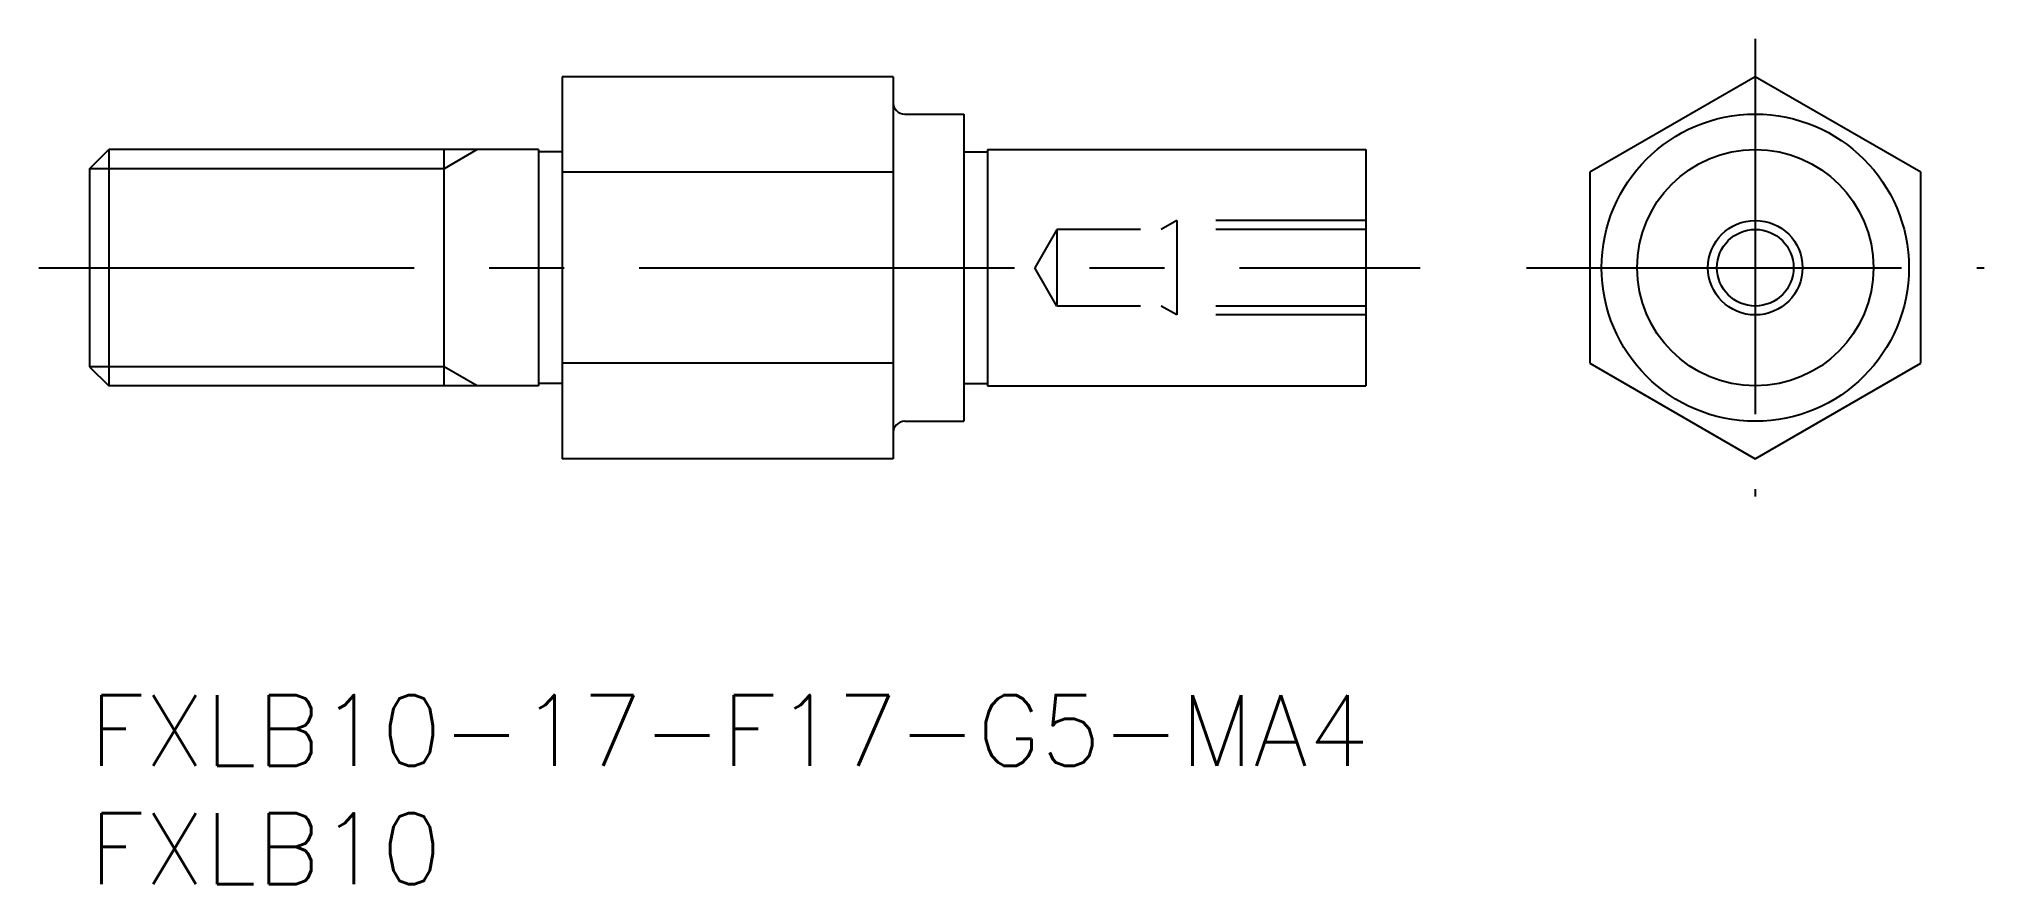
# Model space of a CAD drawing. Extents: x -2.1 to 80.2, y -8 to 27.8.
import ezdxf

# ---------------------------------------------------------------- set-up
doc = ezdxf.new("R2010")
doc.units = 0
doc.header["$LTSCALE"] = 0.5
doc.linetypes.add('CENTER', pattern=[50.8, 31.75, -6.35, 6.35, -6.35])
doc.linetypes.add('DASHED', pattern=[19.05, 12.7, -6.35])
for name, color, linetype in [('MSM_CENTER', 1, 'CENTER'), ('MSM_CONTINUOUS', 7, 'CONTINUOUS'), ('MSM_DASHED', 4, 'DASHED'), ('MSM_NARROW', 5, 'CONTINUOUS'), ('MSM_PART_NUMBER', 7, 'CONTINUOUS')]:
    doc.layers.add(name, color=color, linetype=linetype)
doc.styles.get("Standard").update_dxf_attribs({"font": 'txt.shx', "height": 3, "bigfont": 'bigfont.shx'})

# ---------------------------------------------------------------- blocks, each defined once
blk = doc.blocks.new('*U11')
at = {"layer": 'MSM_PART_NUMBER'}
blk.add_text('FXLB10', height=3, dxfattribs=at).set_placement((0, -8))
blk = doc.blocks.new('*U12')
at = {"layer": 'MSM_PART_NUMBER'}
blk.add_text('FXLB10-17-F17-G5-MA4', height=3, dxfattribs=at).set_placement((0, -3))

msp = doc.modelspace()

# ---------------------------------------------------------------- linework, layer by layer
at = {"layer": 'MSM_CENTER'}
for p, q in [((70.48, 27.765), (70.48, 8.401)), ((-2.14, 18.083), (56.295, 18.083)), ((60.798, 18.083), (80.162, 18.083))]:
    msp.add_line(p, q, dxfattribs=at)
at = {"layer": 'MSM_CONTINUOUS'}
for p, q in [((20, 26.166), (20, 10)), ((34, 26.166), (20, 26.166)), ((34, 26.166), (34, 10)), ((70.48, 26.166), (63.48, 22.124)), ((77.48, 22.124), (70.48, 26.166)), ((34.5, 24.583), (37, 24.583)), ((37, 24.583), (37, 11.583)), ((0, 22.271), (0.812, 23.083)), ((0.812, 23.083), (0.812, 13.083)), ((19, 23.083), (0.812, 23.083)), ((15, 13.083), (15, 23.083)), ((19, 23.083), (19, 13.083)), ((38, 23.083), (54, 23.083)), ((38, 23.083), (38, 13.083)), ((54, 23.083), (54, 13.083)), ((0, 22.271), (0, 13.895)), ((20, 22.983), (19, 22.983)), ((37, 22.983), (38, 22.983)), ((34, 22.124), (20, 22.124)), ((63.48, 22.124), (63.48, 14.041)), ((77.48, 14.041), (77.48, 22.124)), ((34, 14.041), (20, 14.041)), ((63.48, 14.041), (70.48, 10)), ((70.48, 10), (77.48, 14.041)), ((0, 13.895), (0.812, 13.083)), ((20, 13.183), (19, 13.183)), ((37, 13.183), (38, 13.183)), ((19, 13.083), (0.812, 13.083)), ((38, 13.083), (54, 13.083)), ((34.5, 11.583), (37, 11.583)), ((34, 10), (20, 10))]:
    msp.add_line(p, q, dxfattribs=at)
for radius in [6.5, 5, 1.621]:
    msp.add_circle((70.48, 18.083), radius, dxfattribs=at)
for centre, start, end in [((34.5, 25.083), 180, 270), ((34.5, 11.083), 90, 180)]:
    msp.add_arc(centre, 0.5, start, end, dxfattribs=at)
at = {"layer": 'MSM_DASHED'}
for p, q in [((46, 20.083), (45.344, 19.704)), ((46, 20.083), (46, 16.083)), ((54, 20.083), (46, 20.083)), ((40.936, 19.704), (40, 18.083)), ((40.936, 19.704), (40.936, 16.462)), ((54, 19.704), (40.936, 19.704)), ((40.936, 16.462), (40, 18.083)), ((54, 16.462), (40.936, 16.462)), ((46, 16.083), (45.344, 16.462)), ((54, 16.083), (46, 16.083))]:
    msp.add_line(p, q, dxfattribs=at)
at = {"layer": 'MSM_NARROW'}
for p, q in [((16.406, 23.083), (15, 22.271)), ((15, 22.271), (0, 22.271)), ((15, 13.895), (0, 13.895)), ((16.406, 13.083), (15, 13.895))]:
    msp.add_line(p, q, dxfattribs=at)
msp.add_circle((70.48, 18.083), 2, dxfattribs=at)

# ---------------------------------------------------------------- block references
at = {"layer": 'MSM_CONTINUOUS'}
for name in ['*U12', '*U11']:
    msp.add_blockref(name, (0, 0), dxfattribs=at)

doc.saveas('drawing.dxf')
